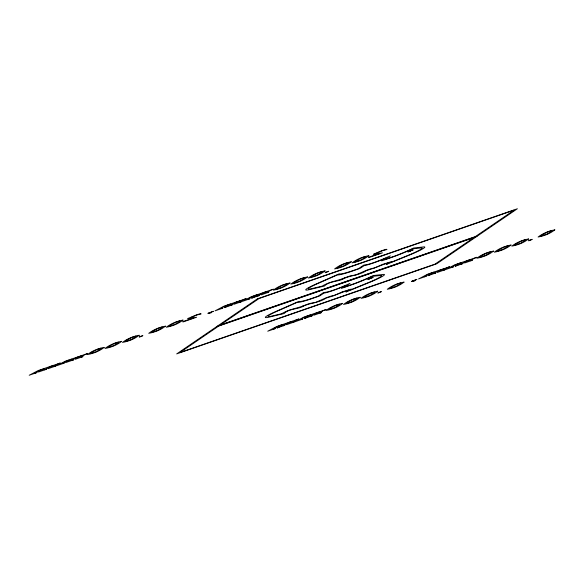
<?xml version="1.0" encoding="UTF-8"?>
<svg xmlns="http://www.w3.org/2000/svg" width="584" height="584" viewBox="0 0 584 584"><rect width="100%" height="100%" fill="white"/><g stroke="black" fill="none" stroke-linecap="round" stroke-linejoin="round"><path stroke-width="0.88" d="M367.913 279.342L373.023 277.444L367.913 279.342L370.446 278.466M407.931 251.857L413.034 249.959L407.931 251.857L410.464 250.981M36.931 372.57L29.2 375.249L38.179 370.555L60.327 363.014L57.436 364.153L54.071 366.475L55.743 366.051L47.998 368.738L54.181 365.372L50.823 366.314L44.508 369.76L46.406 369.292L38.486 372.03L44.669 368.672L42.968 369.088M64.174 363.131L56.444 365.81L65.423 361.116L87.571 353.576L84.68 354.714L81.315 357.028L82.986 356.612L75.241 359.299L81.424 355.933L78.066 356.875L71.752 360.321L73.65 359.846L65.729 362.591L71.912 359.233L70.211 359.649M222.774 308.177L215.043 310.856L224.022 306.162L246.163 298.621L243.273 299.76L239.914 302.074L241.586 301.658L233.834 304.344L240.017 300.979L236.666 301.921L230.344 305.366L232.249 304.892L224.329 307.637C238.871 300.862 224.731 305.271 220.883 308.644L222.635 308.162M250.018 298.738L242.287 301.417L251.266 296.723L273.414 289.175L270.523 290.321L267.158 292.635L268.83 292.219L261.084 294.905L267.26 291.54L263.91 292.482L257.588 295.927L259.493 295.453L251.573 298.198C266.114 291.423 251.974 295.832 248.127 299.198L249.879 298.723M275.466 328.529L267.735 331.208L276.714 326.514L298.862 318.966L295.971 320.105L292.606 322.426L294.278 322.01L286.532 324.689L292.715 321.331L289.357 322.266L283.043 325.711L284.941 325.244L277.02 327.989C291.562 321.207 277.422 325.624 273.575 328.989L275.327 328.515M302.709 319.083L294.978 321.762L303.957 317.068L326.106 309.527L323.215 310.666L319.849 312.988L321.521 312.564L313.776 315.25L319.959 311.892L316.608 312.827L310.286 316.272L312.184 315.805L304.264 318.55C318.806 311.768 304.666 316.178 300.818 319.55L302.57 319.068M426.284 276.268L418.553 278.948L427.532 274.254L449.673 266.713L446.782 267.852L443.417 270.166L445.096 269.75L437.343 272.436L443.526 269.071L440.175 270.012L433.854 273.458L435.752 272.983L427.838 275.728C442.373 268.954 428.24 273.363 424.393 276.736L426.145 276.254M453.527 266.83L445.796 269.509L454.775 264.815L476.924 257.267L474.026 258.413L470.667 260.727L472.339 260.311L464.594 262.997L470.77 259.632L467.419 260.573L461.097 264.019L463.002 263.545L455.082 266.289C469.624 259.515 455.484 263.924 451.636 267.289L453.388 266.815M382.637 264.362L374.103 268.114L371.767 268.472A7.599 0.62 -20.7 0 0 365.971 270.48L355.795 274.94L350.115 275.925A7.074 0.577 -20.7 0 0 345.721 277.495C338.939 280.532 331.522 281.211 324.77 284.693A8.103 0.664 -20.7 0 0 322.492 286.058L310.798 288.854A24.207 1.986 -20.7 0 1 320.74 282.269L337.428 274.903A26.499 2.168 -20.7 0 0 349.488 272.049L360.043 268.399L364.197 265.625A14.95 1.226 -20.7 0 0 385.71 258.172L381.68 260.902L395.185 256.164A26.046 2.132 -20.7 0 0 412.538 248.872L421.663 247.879A24.207 1.986 -20.7 0 1 409.749 254.668L390.93 262.347A8.672 0.708 -20.7 0 0 391.536 261.588L382.484 264.399M342.297 291.891L333.763 295.643L331.427 295.993A7.599 0.62 -20.7 0 0 325.631 298.001L315.455 302.468L309.776 303.446A7.074 0.577 -20.7 0 0 305.381 305.023C298.599 308.06 291.182 308.739 284.437 312.221A8.103 0.664 -20.7 0 0 282.152 313.586L270.458 316.375A24.207 1.986 -20.7 0 1 280.4 309.797L297.088 302.424A26.499 2.168 -20.7 0 0 309.155 299.577L319.703 295.927L323.857 293.153A14.95 1.226 -20.7 0 0 345.37 285.7L341.341 288.43L354.846 283.685A26.046 2.132 -20.7 0 0 372.205 276.4L381.323 275.4A24.207 1.986 -20.7 0 1 369.409 282.196L350.59 289.876A8.672 0.708 -20.7 0 0 351.196 289.109L342.144 291.927M341.961 279.094L344.596 277.947M301.621 306.622L304.257 305.476M41.281 369.628L35.04 373.037L36.792 372.555M68.525 360.182L62.284 363.591L64.036 363.117M217.014 326.376L477.048 236.272M348.787 290.182L345.991 292.007L370.621 281.962A27.054 2.219 -20.7 0 0 383.936 274.37L373.286 275.538L368.446 277.816A23.214 1.905 -20.7 0 1 354.736 283.481L344.655 287.021L350.006 283.393L342.297 286.737A12.118 0.993 -20.7 0 1 327.077 292.015L323.448 292.613L317.981 296.263L310.535 298.84A23.667 1.942 -20.7 0 1 300.205 301.453L298.862 301.337L273.743 312.418A27.054 2.219 -20.7 0 0 268.078 317.382L284.094 313.564C289.175 308.264 298.139 309.659 304.154 305.79C311.403 302.673 319.492 302.724 326.252 298.015C333.96 295.949 341.1 292.482 348.787 290.182M389.126 262.654L386.331 264.486L410.954 254.441A27.054 2.219 -20.7 0 0 424.269 246.842L413.625 248.01L408.785 250.288A23.214 1.905 -20.7 0 1 395.076 255.953L384.987 259.5L390.338 255.872L382.637 259.208A12.118 0.993 -20.7 0 1 367.416 264.486L363.788 265.085L358.313 268.742L350.823 271.334A23.667 1.942 -20.7 0 1 340.545 273.925L339.202 273.816L314.082 284.897A27.054 2.219 -20.7 0 0 308.418 289.854L324.434 286.036C329.515 280.736 338.472 282.13 344.487 278.269C351.743 275.144 359.832 275.195 366.584 270.494C374.293 268.428 381.44 264.961 389.126 262.654M188.084 318.397L187.836 318.849L193.764 317.966L182.675 321.616L182.938 321.981L196.618 317.236L191.048 318.185L190.53 317.711L196.647 315.075L201.166 313.915L200.443 313.666L196.538 314.849L188.084 318.397M373.928 254.003L373.672 254.456L379.607 253.573L368.511 257.223L368.781 257.588L382.462 252.843L376.892 253.792L376.373 253.317L382.491 250.682L387.002 249.521L386.287 249.273L382.381 250.456L373.928 254.003M104.156 347.407C99.514 351.166 93.36 353.517 87.454 354.561C92.148 350.889 98.222 348.4 104.156 347.407M121.669 341.341C117.034 345.1 110.872 347.451 104.974 348.487C109.668 344.815 115.734 342.333 121.669 341.341M139.182 335.274C134.546 339.034 128.385 341.385 122.487 342.421C127.181 338.749 133.247 336.267 139.182 335.274M165.447 326.171C160.812 329.931 154.658 332.281 148.752 333.318C153.446 329.646 159.52 327.164 165.447 326.171M182.967 320.105C178.324 323.864 172.171 326.215 166.265 327.252C170.959 323.58 177.032 321.091 182.967 320.105M289.993 283.014C285.357 286.773 279.203 289.124 273.297 290.16C277.991 286.488 284.065 284.007 289.993 283.014M307.505 276.947C302.87 280.707 296.716 283.058 290.81 284.094C295.504 280.422 301.578 277.94 307.505 276.947M325.018 270.881C320.382 274.641 314.228 276.991 308.323 278.028C313.017 274.356 319.09 271.874 325.018 270.881M351.291 261.778C346.655 265.537 340.501 267.888 334.596 268.925C339.289 265.253 345.363 262.771 351.291 261.778M368.803 255.704C364.168 259.464 358.014 261.814 352.108 262.858C356.802 259.187 362.876 256.697 368.803 255.704M342.691 303.366C338.056 307.126 331.894 309.476 325.989 310.513C330.69 306.841 336.756 304.359 342.691 303.366M360.204 297.293C355.568 301.059 349.407 303.403 343.509 304.447C348.203 300.775 354.269 298.285 360.204 297.293M377.717 291.226C373.081 294.986 366.92 297.336 361.022 298.373C365.715 294.701 371.782 292.219 377.717 291.226M403.989 282.123C399.346 285.883 393.193 288.233 387.287 289.27C391.981 285.598 398.054 283.116 403.989 282.123M493.502 251.105C488.866 254.865 482.712 257.216 476.807 258.252C481.501 254.58 487.574 252.098 493.502 251.105M511.015 245.039C506.379 248.799 500.225 251.149 494.319 252.186C499.013 248.514 505.087 246.032 511.015 245.039M528.527 238.973C523.892 242.732 517.738 245.083 511.832 246.119C516.526 242.448 522.6 239.966 528.527 238.973M554.8 229.87C550.164 233.629 544.011 235.98 538.105 237.016C542.799 233.344 548.872 230.862 554.8 229.87M91.965 352.218L90.228 353.67L96.229 351.699L101.171 348.575L100.857 348.225L97.236 349.429L91.965 352.218M109.478 346.151L107.741 347.597L113.741 345.626L118.683 342.501L118.37 342.158L114.749 343.363L109.478 346.151M126.991 340.085L125.253 341.531L131.254 339.559L136.196 336.435L135.882 336.085L132.261 337.289L126.991 340.085M153.256 330.982L151.519 332.427L157.527 330.456L162.469 327.332L162.148 326.989L158.534 328.193L153.256 330.982M170.776 324.908L169.039 326.361L175.039 324.39L179.982 321.266L179.668 320.915L176.047 322.12L170.776 324.908M277.801 287.824L276.064 289.277L282.072 287.299L287.014 284.174L286.693 283.831L283.079 285.036L277.801 287.824M295.314 281.758L293.577 283.203L299.585 281.233L304.527 278.108L304.206 277.765L300.592 278.969L295.314 281.758M312.827 275.684L311.089 277.137L317.097 275.166L322.039 272.042L321.718 271.691L318.105 272.896L312.827 275.684M339.1 266.581L337.362 268.034L343.37 266.063L348.312 262.939L347.991 262.588L344.377 263.793L339.1 266.581M356.612 260.515L354.875 261.968L360.883 259.997L365.825 256.872L365.504 256.522L361.89 257.726L356.612 260.515M330.5 308.177L328.763 309.622L334.763 307.651L339.706 304.527L339.392 304.184L335.771 305.381L330.5 308.177M348.013 302.103L346.276 303.556L352.276 301.585L357.218 298.461L356.904 298.11L353.284 299.315L348.013 302.103M365.526 296.037L363.788 297.49L369.789 295.511L374.731 292.387L374.417 292.044L370.796 293.248L365.526 296.037M391.798 286.934L390.054 288.387L396.061 286.408L401.004 283.284L400.682 282.941L397.069 284.145L391.798 286.934M481.311 255.916L479.574 257.369L485.581 255.391L490.524 252.266L490.202 251.923L486.589 253.127L481.311 255.916M498.824 249.85L497.086 251.295L503.094 249.324L508.036 246.2L507.715 245.857L504.101 247.061L498.824 249.85M516.336 243.776L514.599 245.229L520.607 243.258L525.549 240.133L525.228 239.783L521.614 240.988L516.336 243.776M542.609 234.673L540.872 236.126L546.88 234.155L551.814 231.03L551.5 230.68L547.887 231.884L542.609 234.673M211.459 312.615L207.86 313.36L213.43 311.272L209.101 312.98L211.459 312.615M257.354 298.855L176.682 353.904L436.715 263.8L517.387 208.751L257.354 298.855M218.781 326.025L179.982 352.502L434.956 264.151L473.748 237.673L218.781 326.025M259.113 298.497L220.321 324.974L475.288 236.622L514.088 210.152L259.113 298.497M414.969 280.707L411.362 281.452L416.932 279.364L412.611 281.079L414.969 280.707M139.941 336.596C136.247 338.669 148.212 333.588 139.941 336.596M325.784 272.202C322.083 274.276 334.055 269.195 325.784 272.202M378.483 292.548C374.782 294.621 386.747 289.547 378.483 292.548M529.294 240.294C525.593 242.367 537.557 237.286 529.294 240.294"/></g></svg>
